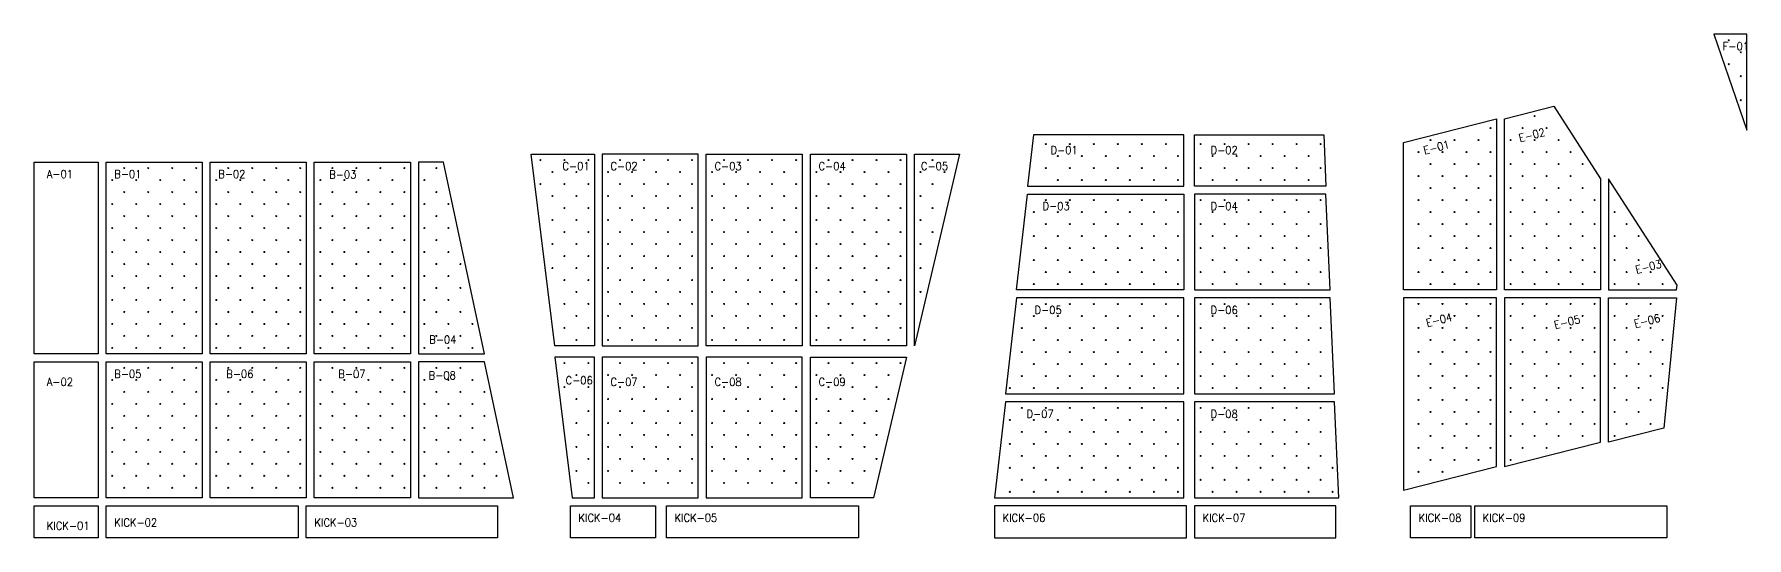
# Model space of a CAD drawing. Header units: millimetres. Extents: x -34000 to 11348, y -4000 to 5971.
# Drawn here: x -34000 to -12600, y -4000 to 2300 of the extents above; entities that cross this region are included whole.
import ezdxf

# ---------------------------------------------------------------- set-up
doc = ezdxf.new("R2010")
doc.units = ezdxf.units.MM
doc.layers.add('drilling', color=4, linetype='CONTINUOUS', lineweight=0)
doc.layers.add('Text', color=6, linetype='CONTINUOUS', lineweight=0)
doc.layers.add('Final', color=3, linetype='CONTINUOUS')
doc.styles.get("Standard").update_dxf_attribs({"font": 'standard'})

msp = doc.modelspace()

# ---------------------------------------------------------------- linework, layer by layer
at = {"layer": 'drilling'}
for centre in [(-12825, 2225), (-12825, 1925), (-12675, 2075), (-12675, 1775), (-12675, 1475), (-15802, 1125), (-15402, 1125), (-15252, 1275), (-15102, 1125), (-21359, 925), (-21059, 925), (-20759, 925), (-20459, 925), (-20159, 925), (-19859, 925), (-19425, 925), (-19125, 925), (-18825, 925), (-18525, 925), (-18225, 925), (-17925, 925), (-16552, 975), (-16252, 975), (-15952, 975), (-15552, 975), (-15252, 975), (-14952, 975), (-27675, 725), (-27375, 725), (-27075, 725), (-26679, 725), (-26379, 725), (-26079, 725), (-25779, 725), (-25379, 725), (-25079, 725), (-24779, 725), (-24479, 725), (-24075, 725), (-23775, 725), (-23475, 725), (-23175, 725), (-22775, 725), (-21209, 775), (-20909, 775), (-20609, 775), (-20309, 775), (-20009, 775), (-19709, 775), (-19275, 775), (-18975, 775), (-18675, 775), (-18375, 775), (-18075, 775), (-16702, 825), (-16552, 675), (-16402, 825), (-16252, 675), (-16102, 825), (-15952, 675), (-15802, 825), (-15552, 675), (-15402, 825), (-15252, 675), (-15102, 825), (-14952, 675), (-14802, 825), (-14652, 675), (-33025, 475), (-32875, 625), (-32725, 475), (-32575, 625), (-32425, 475), (-32275, 625), (-32125, 475), (-31975, 625), (-31725, 475), (-31575, 625), (-31425, 475), (-31275, 625), (-31125, 475), (-30975, 625), (-30825, 475), (-30675, 625), (-30425, 475), (-30275, 625), (-30125, 475), (-29975, 625), (-29825, 475), (-29675, 625), (-29525, 475), (-29375, 625), (-29125, 475), (-28975, 625), (-27675, 425), (-27525, 575), (-27375, 425), (-27225, 575), (-27075, 425), (-26829, 575), (-26679, 425), (-26529, 575), (-26379, 425), (-26229, 575), (-26079, 425), (-25929, 575), (-25779, 425), (-25529, 575), (-25379, 425), (-25229, 575), (-25079, 425), (-24929, 575), (-24779, 425), (-24629, 575), (-24479, 425), (-24225, 575), (-24075, 425), (-23925, 575), (-23775, 425), (-23625, 575), (-23475, 425), (-23325, 575), (-23175, 425), (-22925, 575), (-22775, 425), (-22625, 575), (-21359, 625), (-21209, 475), (-21059, 625), (-20909, 475), (-20759, 625), (-20609, 475), (-20459, 625), (-20309, 475), (-20159, 625), (-20009, 475), (-19859, 625), (-19709, 475), (-19425, 625), (-19275, 475), (-19125, 625), (-18975, 475), (-18825, 625), (-18675, 475), (-18525, 625), (-18375, 475), (-18225, 625), (-18075, 475), (-17925, 625), (-16702, 525), (-16402, 525), (-16102, 525), (-15802, 525), (-15402, 525), (-15102, 525), (-14802, 525), (-32875, 325), (-32575, 325), (-32275, 325), (-31975, 325), (-31575, 325), (-31275, 325), (-30975, 325), (-30675, 325), (-30275, 325), (-29975, 325), (-29675, 325), (-29375, 325), (-28975, 325), (-27525, 275), (-27225, 275), (-26829, 275), (-26529, 275), (-26229, 275), (-25929, 275), (-25529, 275), (-25229, 275), (-24929, 275), (-24629, 275), (-24225, 275), (-23925, 275), (-23625, 275), (-23325, 275), (-22925, 275), (-21359, 225), (-21059, 225), (-20759, 225), (-20459, 225), (-20159, 225), (-19859, 225), (-19425, 225), (-19125, 225), (-18825, 225), (-18525, 225), (-18225, 225), (-17925, 225), (-16702, 225), (-16552, 375), (-16402, 225), (-16252, 375), (-16102, 225), (-15952, 375), (-15802, 225), (-15552, 375), (-15402, 225), (-15252, 375), (-15102, 225), (-14952, 375), (-14802, 225), (-14652, 375), (-14502, 225), (-33025, 175), (-32875, 25), (-32725, 175), (-32575, 25), (-32425, 175), (-32275, 25), (-32125, 175), (-31975, 25), (-31725, 175), (-31575, 25), (-31425, 175), (-31275, 25), (-31125, 175), (-30975, 25), (-30825, 175), (-30675, 25), (-30425, 175), (-30275, 25), (-30125, 175), (-29975, 25), (-29825, 175), (-29675, 25), (-29525, 175), (-29375, 25), (-29125, 175), (-28975, 25), (-28825, 175), (-27375, 125), (-27075, 125), (-26679, 125), (-26379, 125), (-26079, 125), (-25779, 125), (-25379, 125), (-25079, 125), (-24779, 125), (-24479, 125), (-24075, 125), (-23775, 125), (-23475, 125), (-23175, 125), (-22775, 125), (-21509, 75), (-21209, 75), (-20909, 75), (-20609, 75), (-20309, 75), (-20009, 75), (-19709, 75), (-19275, 75), (-18975, 75), (-18675, 75), (-18375, 75), (-18075, 75), (-16552, 75), (-16252, 75), (-15952, 75), (-15552, 75), (-15252, 75), (-14952, 75), (-14652, 75), (-14252, 75), (-33025, -125), (-32725, -125), (-32425, -125), (-32125, -125), (-31725, -125), (-31425, -125), (-31125, -125), (-30825, -125), (-30425, -125), (-30125, -125), (-29825, -125), (-29525, -125), (-29125, -125), (-28825, -125), (-27525, -25), (-27375, -175), (-27225, -25), (-27075, -175), (-26829, -25), (-26679, -175), (-26529, -25), (-26379, -175), (-26229, -25), (-26079, -175), (-25929, -25), (-25779, -175), (-25529, -25), (-25379, -175), (-25229, -25), (-25079, -175), (-24929, -25), (-24779, -175), (-24629, -25), (-24479, -175), (-24225, -25), (-24075, -175), (-23925, -25), (-23775, -175), (-23625, -25), (-23475, -175), (-23325, -25), (-23175, -175), (-22925, -25), (-22775, -175), (-21359, -75), (-21059, -75), (-20759, -75), (-20459, -75), (-20159, -75), (-19859, -75), (-19425, -75), (-19125, -75), (-18825, -75), (-18525, -75), (-18225, -75), (-17925, -75), (-16702, -75), (-16402, -75), (-16102, -75), (-15802, -75), (-15402, -75), (-15102, -75), (-14802, -75), (-14502, -75), (-14102, -75), (-33025, -425), (-32875, -275), (-32725, -425), (-32575, -275), (-32425, -425), (-32275, -275), (-32125, -425), (-31975, -275), (-31725, -425), (-31575, -275), (-31425, -425), (-31275, -275), (-31125, -425), (-30975, -275), (-30825, -425), (-30675, -275), (-30425, -425), (-30275, -275), (-30125, -425), (-29975, -275), (-29825, -425), (-29675, -275), (-29525, -425), (-29375, -275), (-29125, -425), (-28975, -275), (-28825, -425), (-27525, -325), (-27225, -325), (-26829, -325), (-26529, -325), (-26229, -325), (-25929, -325), (-25529, -325), (-25229, -325), (-24929, -325), (-24629, -325), (-24225, -325), (-23925, -325), (-23625, -325), (-23325, -325), (-22925, -325), (-21509, -225), (-21359, -375), (-21209, -225), (-21059, -375), (-20909, -225), (-20759, -375), (-20609, -225), (-20459, -375), (-20309, -225), (-20159, -375), (-20009, -225), (-19859, -375), (-19709, -225), (-19425, -375), (-19275, -225), (-19125, -375), (-18975, -225), (-18825, -375), (-18675, -225), (-18525, -375), (-18375, -225), (-18225, -375), (-18075, -225), (-17925, -375), (-16702, -375), (-16552, -225), (-16402, -375), (-16252, -225), (-16102, -375), (-15952, -225), (-15802, -375), (-15552, -225), (-15402, -375), (-15252, -225), (-15102, -375), (-14952, -225), (-14802, -375), (-14652, -225), (-14502, -375), (-14252, -225), (-14102, -375), (-13952, -225), (-32875, -575), (-32575, -575), (-32275, -575), (-31975, -575), (-31575, -575), (-31275, -575), (-30975, -575), (-30675, -575), (-30275, -575), (-29975, -575), (-29675, -575), (-29375, -575), (-28975, -575), (-28675, -575), (-27525, -625), (-27375, -475), (-27225, -625), (-27075, -475), (-26829, -625), (-26679, -475), (-26529, -625), (-26379, -475), (-26229, -625), (-26079, -475), (-25929, -625), (-25779, -475), (-25529, -625), (-25379, -475), (-25229, -625), (-25079, -475), (-24929, -625), (-24779, -475), (-24629, -625), (-24479, -475), (-24225, -625), (-24075, -475), (-23925, -625), (-23775, -475), (-23625, -625), (-23475, -475), (-23325, -625), (-23175, -475), (-22925, -625), (-21509, -525), (-21209, -525), (-20909, -525), (-20609, -525), (-20309, -525), (-20009, -525), (-19709, -525), (-19275, -525), (-18975, -525), (-18675, -525), (-18375, -525), (-18075, -525), (-16552, -525), (-16252, -525), (-15952, -525), (-15552, -525), (-15252, -525), (-14952, -525), (-14652, -525), (-14252, -525), (-13952, -525), (-33025, -725), (-32725, -725), (-32425, -725), (-32125, -725), (-31725, -725), (-31425, -725), (-31125, -725), (-30825, -725), (-30425, -725), (-30125, -725), (-29825, -725), (-29525, -725), (-29125, -725), (-28825, -725), (-27375, -775), (-27075, -775), (-26679, -775), (-26379, -775), (-26079, -775), (-25779, -775), (-25379, -775), (-25079, -775), (-24779, -775), (-24479, -775), (-24075, -775), (-23775, -775), (-23475, -775), (-23175, -775), (-21509, -825), (-21359, -675), (-21209, -825), (-21059, -675), (-20909, -825), (-20759, -675), (-20609, -825), (-20459, -675), (-20309, -825), (-20159, -675), (-20009, -825), (-19859, -675), (-19709, -825), (-19425, -675), (-19275, -825), (-19125, -675), (-18975, -825), (-18825, -675), (-18675, -825), (-18525, -675), (-18375, -825), (-18225, -675), (-18075, -825), (-17925, -675), (-16702, -675), (-16552, -825), (-16402, -675), (-16252, -825), (-16102, -675), (-15952, -825), (-15802, -675), (-15552, -825), (-15402, -675), (-15252, -825), (-15102, -675), (-14952, -825), (-14802, -675), (-14652, -825), (-14502, -675), (-14252, -825), (-14102, -675), (-13952, -825), (-13802, -675), (-13652, -825), (-33025, -1025), (-32875, -875), (-32725, -1025), (-32575, -875), (-32425, -1025), (-32275, -875), (-32125, -1025), (-31975, -875), (-31725, -1025), (-31575, -875), (-31425, -1025), (-31275, -875), (-31125, -1025), (-30975, -875), (-30825, -1025), (-30675, -875), (-30425, -1025), (-30275, -875), (-30125, -1025), (-29975, -875), (-29825, -1025), (-29675, -875), (-29525, -1025), (-29375, -875), (-29125, -1025), (-28975, -875), (-28825, -1025), (-28675, -875), (-27375, -1075), (-27225, -925), (-27075, -1075), (-26829, -925), (-26679, -1075), (-26529, -925), (-26379, -1075), (-26229, -925), (-26079, -1075), (-25929, -925), (-25779, -1075), (-25529, -925), (-25379, -1075), (-25229, -925), (-25079, -1075), (-24929, -925), (-24779, -1075), (-24629, -925), (-24479, -1075), (-24225, -925), (-24075, -1075), (-23925, -925), (-23775, -1075), (-23625, -925), (-23475, -1075), (-23325, -925), (-23175, -1075), (-22925, -925), (-16702, -1075), (-16402, -1075), (-16102, -1075), (-15802, -1075), (-15402, -1075), (-15102, -1075), (-14802, -1075), (-14502, -1075), (-14102, -1075), (-13802, -1075), (-32875, -1175), (-32575, -1175), (-32275, -1175), (-31975, -1175), (-31575, -1175), (-31275, -1175), (-30975, -1175), (-30675, -1175), (-30275, -1175), (-29975, -1175), (-29675, -1175), (-29375, -1175), (-28975, -1175), (-28675, -1175), (-27225, -1225), (-26829, -1225), (-26529, -1225), (-26229, -1225), (-25929, -1225), (-25529, -1225), (-25229, -1225), (-24929, -1225), (-24629, -1225), (-24225, -1225), (-23925, -1225), (-23625, -1225), (-23325, -1225), (-21659, -1077), (-21509, -1227), (-21359, -1077), (-21209, -1227), (-21059, -1077), (-20909, -1227), (-20759, -1077), (-20609, -1227), (-20459, -1077), (-20309, -1227), (-20159, -1077), (-20009, -1227), (-19859, -1077), (-19709, -1227), (-19425, -1077), (-19275, -1227), (-19125, -1077), (-18975, -1227), (-18825, -1077), (-18675, -1227), (-18525, -1077), (-18375, -1227), (-18225, -1077), (-18075, -1227), (-17925, -1077), (-16552, -1225), (-16252, -1225), (-15952, -1225), (-15552, -1225), (-15252, -1225), (-14952, -1225), (-14652, -1225), (-14252, -1225), (-13952, -1225), (-13652, -1225), (-33025, -1325), (-32875, -1475), (-32725, -1325), (-32575, -1475), (-32425, -1325), (-32275, -1475), (-32125, -1325), (-31975, -1475), (-31725, -1325), (-31575, -1475), (-31425, -1325), (-31275, -1475), (-31125, -1325), (-30975, -1475), (-30825, -1325), (-30675, -1475), (-30425, -1325), (-30275, -1475), (-30125, -1325), (-29975, -1475), (-29825, -1325), (-29675, -1475), (-29525, -1325), (-29375, -1475), (-29125, -1325), (-28975, -1475), (-28825, -1325), (-28675, -1475), (-28525, -1325), (-27375, -1375), (-27075, -1375), (-26679, -1375), (-26379, -1375), (-26079, -1375), (-25779, -1375), (-25379, -1375), (-25079, -1375), (-24779, -1375), (-24479, -1375), (-24075, -1375), (-23775, -1375), (-23475, -1375), (-23175, -1375), (-21659, -1377), (-21359, -1377), (-21059, -1377), (-20759, -1377), (-20459, -1377), (-20159, -1377), (-19859, -1377), (-19425, -1377), (-19125, -1377), (-18825, -1377), (-18525, -1377), (-18225, -1377), (-17925, -1377), (-16702, -1375), (-16402, -1375), (-16102, -1375), (-15802, -1375), (-15402, -1375), (-15102, -1375), (-14802, -1375), (-14502, -1375), (-14102, -1375), (-13802, -1375), (-33025, -1625), (-32725, -1625), (-32425, -1625), (-32125, -1625), (-31725, -1625), (-31425, -1625), (-31125, -1625), (-30825, -1625), (-30425, -1625), (-30125, -1625), (-29825, -1625), (-29525, -1625), (-29125, -1625), (-28825, -1625), (-28525, -1625), (-27225, -1525), (-26829, -1525), (-26529, -1525), (-26229, -1525), (-25929, -1525), (-25529, -1525), (-25229, -1525), (-24929, -1525), (-24629, -1525), (-24225, -1525), (-23925, -1525), (-23625, -1525), (-23325, -1525), (-21659, -1677), (-21509, -1527), (-21359, -1677), (-21209, -1527), (-21059, -1677), (-20909, -1527), (-20759, -1677), (-20609, -1527), (-20459, -1677), (-20309, -1527), (-20159, -1677), (-20009, -1527), (-19859, -1677), (-19709, -1527), (-19425, -1677), (-19275, -1527), (-19125, -1677), (-18975, -1527), (-18825, -1677), (-18675, -1527), (-18525, -1677), (-18375, -1527), (-18225, -1677), (-18075, -1527), (-17925, -1677), (-16702, -1675), (-16552, -1525), (-16402, -1675), (-16252, -1525), (-16102, -1675), (-15952, -1525), (-15802, -1675), (-15552, -1525), (-15402, -1675), (-15252, -1525), (-15102, -1675), (-14952, -1525), (-14802, -1675), (-14652, -1525), (-14502, -1675), (-14252, -1525), (-14102, -1675), (-13952, -1525), (-13802, -1675), (-13652, -1525), (-32875, -1875), (-32575, -1875), (-32275, -1875), (-31975, -1875), (-31575, -1875), (-31275, -1875), (-30975, -1875), (-30675, -1875), (-30275, -1875), (-29975, -1875), (-29675, -1875), (-29375, -1875), (-28975, -1875), (-28675, -1875), (-27375, -1814), (-27075, -1814), (-26679, -1814), (-26379, -1814), (-26079, -1814), (-25779, -1814), (-25379, -1814), (-25079, -1814), (-24779, -1814), (-24479, -1814), (-24075, -1814), (-23775, -1814), (-23475, -1814), (-23175, -1814), (-21509, -1827), (-21209, -1827), (-20909, -1827), (-20609, -1827), (-20309, -1827), (-20009, -1827), (-19709, -1827), (-19275, -1827), (-18975, -1827), (-18675, -1827), (-18375, -1827), (-18075, -1827), (-16552, -1825), (-16252, -1825), (-15952, -1825), (-15552, -1825), (-15252, -1825), (-14952, -1825), (-14652, -1825), (-14252, -1825), (-13952, -1825), (-13652, -1825), (-33025, -2025), (-32725, -2025), (-32425, -2025), (-32125, -2025), (-31725, -2025), (-31425, -2025), (-31125, -2025), (-30825, -2025), (-30425, -2025), (-30125, -2025), (-29825, -2025), (-29525, -2025), (-29125, -2025), (-28825, -2025), (-28525, -2025), (-27375, -2114), (-27225, -1964), (-27075, -2114), (-26829, -1964), (-26679, -2114), (-26529, -1964), (-26379, -2114), (-26229, -1964), (-26079, -2114), (-25929, -1964), (-25779, -2114), (-25529, -1964), (-25379, -2114), (-25229, -1964), (-25079, -2114), (-24929, -1964), (-24779, -2114), (-24629, -1964), (-24479, -2114), (-24225, -1964), (-24075, -2114), (-23925, -1964), (-23775, -2114), (-23625, -1964), (-23475, -2114), (-23325, -1964), (-21809, -2127), (-21659, -1977), (-21509, -2127), (-21359, -1977), (-21209, -2127), (-21059, -1977), (-20909, -2127), (-20759, -1977), (-20609, -2127), (-20459, -1977), (-20309, -2127), (-20159, -1977), (-20009, -2127), (-19859, -1977), (-19709, -2127), (-19425, -1977), (-19275, -2127), (-19125, -1977), (-18975, -2127), (-18825, -1977), (-18675, -2127), (-18525, -1977), (-18375, -2127), (-18225, -1977), (-18075, -2127), (-17925, -1977), (-16702, -1975), (-16552, -2125), (-16402, -1975), (-16252, -2125), (-16102, -1975), (-15952, -2125), (-15802, -1975), (-15552, -2125), (-15402, -1975), (-15252, -2125), (-15102, -1975), (-14952, -2125), (-14802, -1975), (-14652, -2125), (-14502, -1975), (-14252, -2125), (-14102, -1975), (-13952, -2125), (-13802, -1975), (-13652, -2125), (-33025, -2325), (-32875, -2175), (-32725, -2325), (-32575, -2175), (-32425, -2325), (-32275, -2175), (-32125, -2325), (-31975, -2175), (-31725, -2325), (-31575, -2175), (-31425, -2325), (-31275, -2175), (-31125, -2325), (-30975, -2175), (-30825, -2325), (-30675, -2175), (-30425, -2325), (-30275, -2175), (-30125, -2325), (-29975, -2175), (-29825, -2325), (-29675, -2175), (-29525, -2325), (-29375, -2175), (-29125, -2325), (-28975, -2175), (-28825, -2325), (-28675, -2175), (-28525, -2325), (-28375, -2175), (-27225, -2264), (-26829, -2264), (-26529, -2264), (-26229, -2264), (-25929, -2264), (-25529, -2264), (-25229, -2264), (-24929, -2264), (-24629, -2264), (-24225, -2264), (-23925, -2264), (-23625, -2264), (-23325, -2264), (-16702, -2275), (-16402, -2275), (-16102, -2275), (-15802, -2275), (-15402, -2275), (-15102, -2275), (-14802, -2275), (-14502, -2275), (-14102, -2275), (-13802, -2275), (-32875, -2475), (-32575, -2475), (-32275, -2475), (-31975, -2475), (-31575, -2475), (-31275, -2475), (-30975, -2475), (-30675, -2475), (-30275, -2475), (-29975, -2475), (-29675, -2475), (-29375, -2475), (-28975, -2475), (-28675, -2475), (-28375, -2475), (-27225, -2564), (-27075, -2414), (-26829, -2564), (-26679, -2414), (-26529, -2564), (-26379, -2414), (-26229, -2564), (-26079, -2414), (-25929, -2564), (-25779, -2414), (-25529, -2564), (-25379, -2414), (-25229, -2564), (-25079, -2414), (-24929, -2564), (-24779, -2414), (-24629, -2564), (-24479, -2414), (-24225, -2564), (-24075, -2414), (-23925, -2564), (-23775, -2414), (-23625, -2564), (-23475, -2414), (-21809, -2525), (-21659, -2375), (-21509, -2525), (-21359, -2375), (-21209, -2525), (-21059, -2375), (-20909, -2525), (-20759, -2375), (-20609, -2525), (-20459, -2375), (-20309, -2525), (-20159, -2375), (-20009, -2525), (-19859, -2375), (-19709, -2525), (-19425, -2375), (-19275, -2525), (-19125, -2375), (-18975, -2525), (-18825, -2375), (-18675, -2525), (-18525, -2375), (-18375, -2525), (-18225, -2375), (-18075, -2525), (-17925, -2375), (-16552, -2425), (-16252, -2425), (-15952, -2425), (-15552, -2425), (-15252, -2425), (-14952, -2425), (-14652, -2425), (-14252, -2425), (-13952, -2425), (-33025, -2625), (-32875, -2775), (-32725, -2625), (-32575, -2775), (-32425, -2625), (-32275, -2775), (-32125, -2625), (-31975, -2775), (-31725, -2625), (-31575, -2775), (-31425, -2625), (-31275, -2775), (-31125, -2625), (-30975, -2775), (-30825, -2625), (-30675, -2775), (-30425, -2625), (-30275, -2775), (-30125, -2625), (-29975, -2775), (-29825, -2625), (-29675, -2775), (-29525, -2625), (-29375, -2775), (-29125, -2625), (-28975, -2775), (-28825, -2625), (-28675, -2775), (-28525, -2625), (-28375, -2775), (-27075, -2714), (-26679, -2714), (-26379, -2714), (-26079, -2714), (-25779, -2714), (-25379, -2714), (-25079, -2714), (-24779, -2714), (-24479, -2714), (-24075, -2714), (-23775, -2714), (-23475, -2714), (-21659, -2675), (-21359, -2675), (-21059, -2675), (-20759, -2675), (-20459, -2675), (-20159, -2675), (-19859, -2675), (-19425, -2675), (-19125, -2675), (-18825, -2675), (-18525, -2675), (-18225, -2675), (-17925, -2675), (-16702, -2575), (-16552, -2725), (-16402, -2575), (-16252, -2725), (-16102, -2575), (-15952, -2725), (-15802, -2575), (-15552, -2725), (-15402, -2575), (-15252, -2725), (-15102, -2575), (-14952, -2725), (-14802, -2575), (-14652, -2725), (-14502, -2575), (-14252, -2725), (-14102, -2575), (-13802, -2575), (-33025, -2925), (-32725, -2925), (-32425, -2925), (-32125, -2925), (-31725, -2925), (-31425, -2925), (-31125, -2925), (-30825, -2925), (-30425, -2925), (-30125, -2925), (-29825, -2925), (-29525, -2925), (-29125, -2925), (-28825, -2925), (-28525, -2925), (-28225, -2925), (-27225, -2864), (-26829, -2864), (-26529, -2864), (-26229, -2864), (-25929, -2864), (-25529, -2864), (-25229, -2864), (-24929, -2864), (-24629, -2864), (-24225, -2864), (-23925, -2864), (-23625, -2864), (-21809, -2825), (-21659, -2975), (-21509, -2825), (-21359, -2975), (-21209, -2825), (-21059, -2975), (-20909, -2825), (-20759, -2975), (-20609, -2825), (-20459, -2975), (-20309, -2825), (-20159, -2975), (-20009, -2825), (-19859, -2975), (-19709, -2825), (-19425, -2975), (-19275, -2825), (-19125, -2975), (-18975, -2825), (-18825, -2975), (-18675, -2825), (-18525, -2975), (-18375, -2825), (-18225, -2975), (-18075, -2825), (-17925, -2975), (-16702, -2875), (-16402, -2875), (-16102, -2875), (-15802, -2875), (-15402, -2875), (-15102, -2875), (-32875, -3075), (-32575, -3075), (-32275, -3075), (-31975, -3075), (-31575, -3075), (-31275, -3075), (-30975, -3075), (-30675, -3075), (-30275, -3075), (-29975, -3075), (-29675, -3075), (-29375, -3075), (-28975, -3075), (-28675, -3075), (-28375, -3075), (-27225, -3164), (-27075, -3014), (-26829, -3164), (-26679, -3014), (-26529, -3164), (-26379, -3014), (-26229, -3164), (-26079, -3014), (-25929, -3164), (-25779, -3014), (-25529, -3164), (-25379, -3014), (-25229, -3164), (-25079, -3014), (-24929, -3164), (-24779, -3014), (-24629, -3164), (-24479, -3014), (-24225, -3164), (-24075, -3014), (-23925, -3164), (-23775, -3014), (-23625, -3164), (-23475, -3014), (-21809, -3125), (-21509, -3125), (-21209, -3125), (-20909, -3125), (-20609, -3125), (-20309, -3125), (-20009, -3125), (-19709, -3125), (-19275, -3125), (-18975, -3125), (-18675, -3125), (-18375, -3125), (-18075, -3125), (-17775, -3125), (-16702, -3175), (-16552, -3025), (-16402, -3175), (-16252, -3025), (-15952, -3025), (-15552, -3025), (-33025, -3225), (-32875, -3375), (-32725, -3225), (-32575, -3375), (-32425, -3225), (-32275, -3375), (-32125, -3225), (-31975, -3375), (-31725, -3225), (-31575, -3375), (-31425, -3225), (-31275, -3375), (-31125, -3225), (-30975, -3375), (-30825, -3225), (-30675, -3375), (-30425, -3225), (-30275, -3375), (-30125, -3225), (-29975, -3375), (-29825, -3225), (-29675, -3375), (-29525, -3225), (-29375, -3375), (-29125, -3225), (-28975, -3375), (-28825, -3225), (-28675, -3375), (-28525, -3225), (-28375, -3375), (-28225, -3225), (-27075, -3314), (-26679, -3314), (-26379, -3314), (-26079, -3314), (-25779, -3314), (-25379, -3314), (-25079, -3314), (-24779, -3314), (-24479, -3314), (-24075, -3314), (-23775, -3314), (-21809, -3425), (-21659, -3275), (-21509, -3425), (-21359, -3275), (-21209, -3425), (-21059, -3275), (-20909, -3425), (-20759, -3275), (-20609, -3425), (-20459, -3275), (-20309, -3425), (-20159, -3275), (-20009, -3425), (-19859, -3275), (-19709, -3425), (-19425, -3275), (-19275, -3425), (-19125, -3275), (-18975, -3425), (-18825, -3275), (-18675, -3425), (-18525, -3275), (-18375, -3425), (-18225, -3275), (-18075, -3425), (-17925, -3275), (-17775, -3425)]:
    msp.add_circle(centre, 6.5, dxfattribs=at)
at = {"layer": 'Final'}
msp.add_line((-21587, 300), (-21587, 300), dxfattribs=at)
for points in [[(-13012, 2300), (-12600, 1100), (-12600, 2300)], [(-15627, 1241), (-15009, 1398), (-14427, 492), (-14427, -900), (-15627, -900)], [(-15727, 1241), (-15727, -900), (-16891, -900), (-16891, 945)], [(-19634, 1043), (-21513, 1043), (-21587, 400), (-19634, 400)], [(-19500, 400), (-19500, 1043), (-17886, 1043), (-17858, 400)], [(-34000, 700), (-33200, 700), (-33200, -1700), (-34000, -1700)], [(-33100, 700), (-31900, 700), (-31900, -1700), (-33100, -1700)], [(-31800, 700), (-30600, 700), (-30600, -1700), (-31800, -1700)], [(-30500, 700), (-29300, 700), (-29300, -1700), (-30500, -1700)], [(-29200, 700), (-29200, -1700), (-28375, -1700), (-28887, 700)], [(-27790, 800), (-27000, 800), (-27000, -1600), (-27494, -1600)], [(-26904, -1600), (-25704, -1600), (-25704, 800), (-26904, 800)], [(-24404, -1600), (-25604, -1600), (-25604, 800), (-24404, 800)], [(-23100, -1600), (-24300, -1600), (-24300, 800), (-23100, 800)], [(-22437, 800), (-23000, -1600), (-23000, 800)], [(-14327, 492), (-14327, -900), (-13477, -900), (-13471, -838)], [(-19634, -900), (-21724, -900), (-21587, 300), (-19634, 300)], [(-17805, -900), (-17858, 300), (-19500, 300), (-19500, -900)], [(-21862, -2200), (-19634, -2200), (-19634, -1000), (-21724, -1000)], [(-19500, -2200), (-17752, -2200), (-17805, -1000), (-19500, -1000)], [(-16891, -3405), (-15727, -3109), (-15727, -1000), (-16891, -1000)], [(-14427, -1000), (-15627, -1000), (-15627, -3109), (-14427, -2803)], [(-14327, -2803), (-14327, -1000), (-13477, -1000), (-13635, -2628)], [(-34000, -1800), (-33200, -1800), (-33200, -3500), (-34000, -3500)], [(-33100, -1800), (-31900, -1800), (-31900, -3500), (-33100, -3500)], [(-31800, -1800), (-30600, -1800), (-30600, -3500), (-31800, -3500)], [(-30500, -1800), (-29300, -1800), (-29300, -3500), (-30500, -3500)], [(-29200, -3500), (-28013, -3500), (-28375, -1800), (-29200, -1800)], [(-27494, -1739), (-27277, -3500), (-27000, -3500), (-27000, -1739)], [(-26904, -3500), (-25704, -3500), (-25704, -1739), (-26904, -1739)], [(-25604, -3500), (-24404, -3500), (-24404, -1739), (-25604, -1739)], [(-24300, -3500), (-24300, -1739), (-23100, -1739), (-23513, -3500)], [(-22000, -3500), (-19634, -3500), (-19634, -2298), (-19634, -2298), (-21862, -2298)], [(-19500, -2298), (-19500, -3500), (-17699, -3500), (-17752, -2298)], [(-34000, -3600), (-33200, -3600), (-33200, -4000), (-34000, -4000)], [(-33100, -3600), (-30700, -3600), (-30700, -4000), (-33100, -4000)], [(-30600, -3600), (-28213, -3600), (-28213, -4000), (-30600, -4000)], [(-27300, -3600), (-26236, -3600), (-26236, -4000), (-27300, -4000)], [(-23700, -4000), (-26100, -4000), (-26100, -3600), (-23700, -3600)], [(-22000, -4000), (-19600, -4000), (-19600, -3600), (-22000, -3600)], [(-17733, -3600), (-19500, -3600), (-19500, -4000), (-17733, -4000)], [(-16047, -4000), (-16800, -4000), (-16800, -3600), (-16047, -3600)], [(-13600, -4000), (-16000, -4000), (-16000, -3600), (-13600, -3600)]]:
    msp.add_lwpolyline(points, close=True, dxfattribs=at)

# ---------------------------------------------------------------- texts
at = {"layer": 'Text'}
for s, p in [('F-01', (-12900, 2100)), ('D-01', (-21300, 800)), ('D-02', (-19300, 800)), ('C-01', (-27400, 600)), ('C-02', (-26800, 600)), ('C-03', (-25500, 600)), ('C-04', (-24200, 600)), ('C-05', (-22920, 600)), ('A-01', (-33844, 500)), ('B-01', (-33000, 500)), ('B-02', (-31700, 500)), ('B-03', (-30314, 495)), ('D-03', (-21400, 100)), ('D-04', (-19300, 100)), ('D-05', (-21500, -1200)), ('D-06', (-19300, -1200)), ('B-04', (-29064, -1571)), ('B-05', (-33000, -2000)), ('B-06', (-31600, -2000)), ('B-07', (-30200, -2000)), ('B-08', (-29071, -2018)), ('A-02', (-33844, -2100)), ('C-06', (-27360, -2080)), ('C-07', (-26800, -2100)), ('C-08', (-25500, -2100)), ('C-09', (-24200, -2100)), ('D-07', (-21600, -2500)), ('D-08', (-19300, -2500)), ('KICK-01', (-33844, -3900)), ('KICK-02', (-32999, -3859)), ('KICK-03', (-30499, -3859)), ('KICK-04', (-27200, -3800)), ('KICK-05', (-26000, -3800)), ('KICK-06', (-21900, -3800)), ('KICK-07', (-19400, -3800)), ('KICK-08', (-16700, -3800)), ('KICK-09', (-15900, -3800))]:
    msp.add_text(s, height=100, dxfattribs=at).set_placement(p)
for s, p in [('E-02', (-15433, 949)), ('E-01', (-16626, 795)), ('E-03', (-13977, -699)), ('E-04', (-16594, -1364)), ('E-05', (-14994, -1391)), ('E-06', (-13994, -1376))]:
    msp.add_text(s, height=100, rotation=14.264, dxfattribs=at).set_placement(p)

doc.saveas('drawing.dxf')
